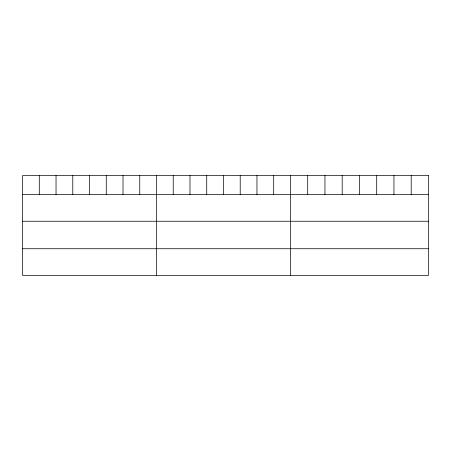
<?xml version="1.0" encoding="UTF-8"?>
<svg xmlns="http://www.w3.org/2000/svg" width="451" height="451" viewBox="0 0 451 451"><rect width="100%" height="100%" fill="white"/><g stroke="black" fill="none" stroke-linecap="round" stroke-linejoin="round"><path stroke-width="0.68" d="M22.55 194.584L428.45 194.584M22.55 221.255L428.45 221.255M22.55 248.732L428.45 248.732M411.199 175.597L411.199 194.584M393.948 175.597L393.948 194.584M376.698 175.597L376.698 194.584M359.447 175.597L359.447 194.584M342.196 175.597L342.196 194.584M324.945 175.597L324.945 194.584M307.695 175.597L307.695 194.584M290.444 175.597L290.444 275.403M273.701 175.597L273.701 194.584M256.957 175.597L256.957 194.584M240.214 175.597L240.214 194.584M223.47 175.597L223.47 194.584M206.727 175.597L206.727 194.584M189.984 175.597L189.984 194.584M173.24 175.597L173.24 194.584M156.497 175.597L156.497 275.403M139.754 175.597L139.754 194.584M123.01 175.597L123.01 194.584M106.267 175.597L106.267 194.584M89.523 175.597L89.523 194.584M72.78 175.597L72.78 194.584M56.037 175.597L56.037 194.584M39.293 175.597L39.293 194.584M428.45 175.597L22.55 175.597L22.55 275.403L428.45 275.403L428.45 175.597"/></g></svg>
